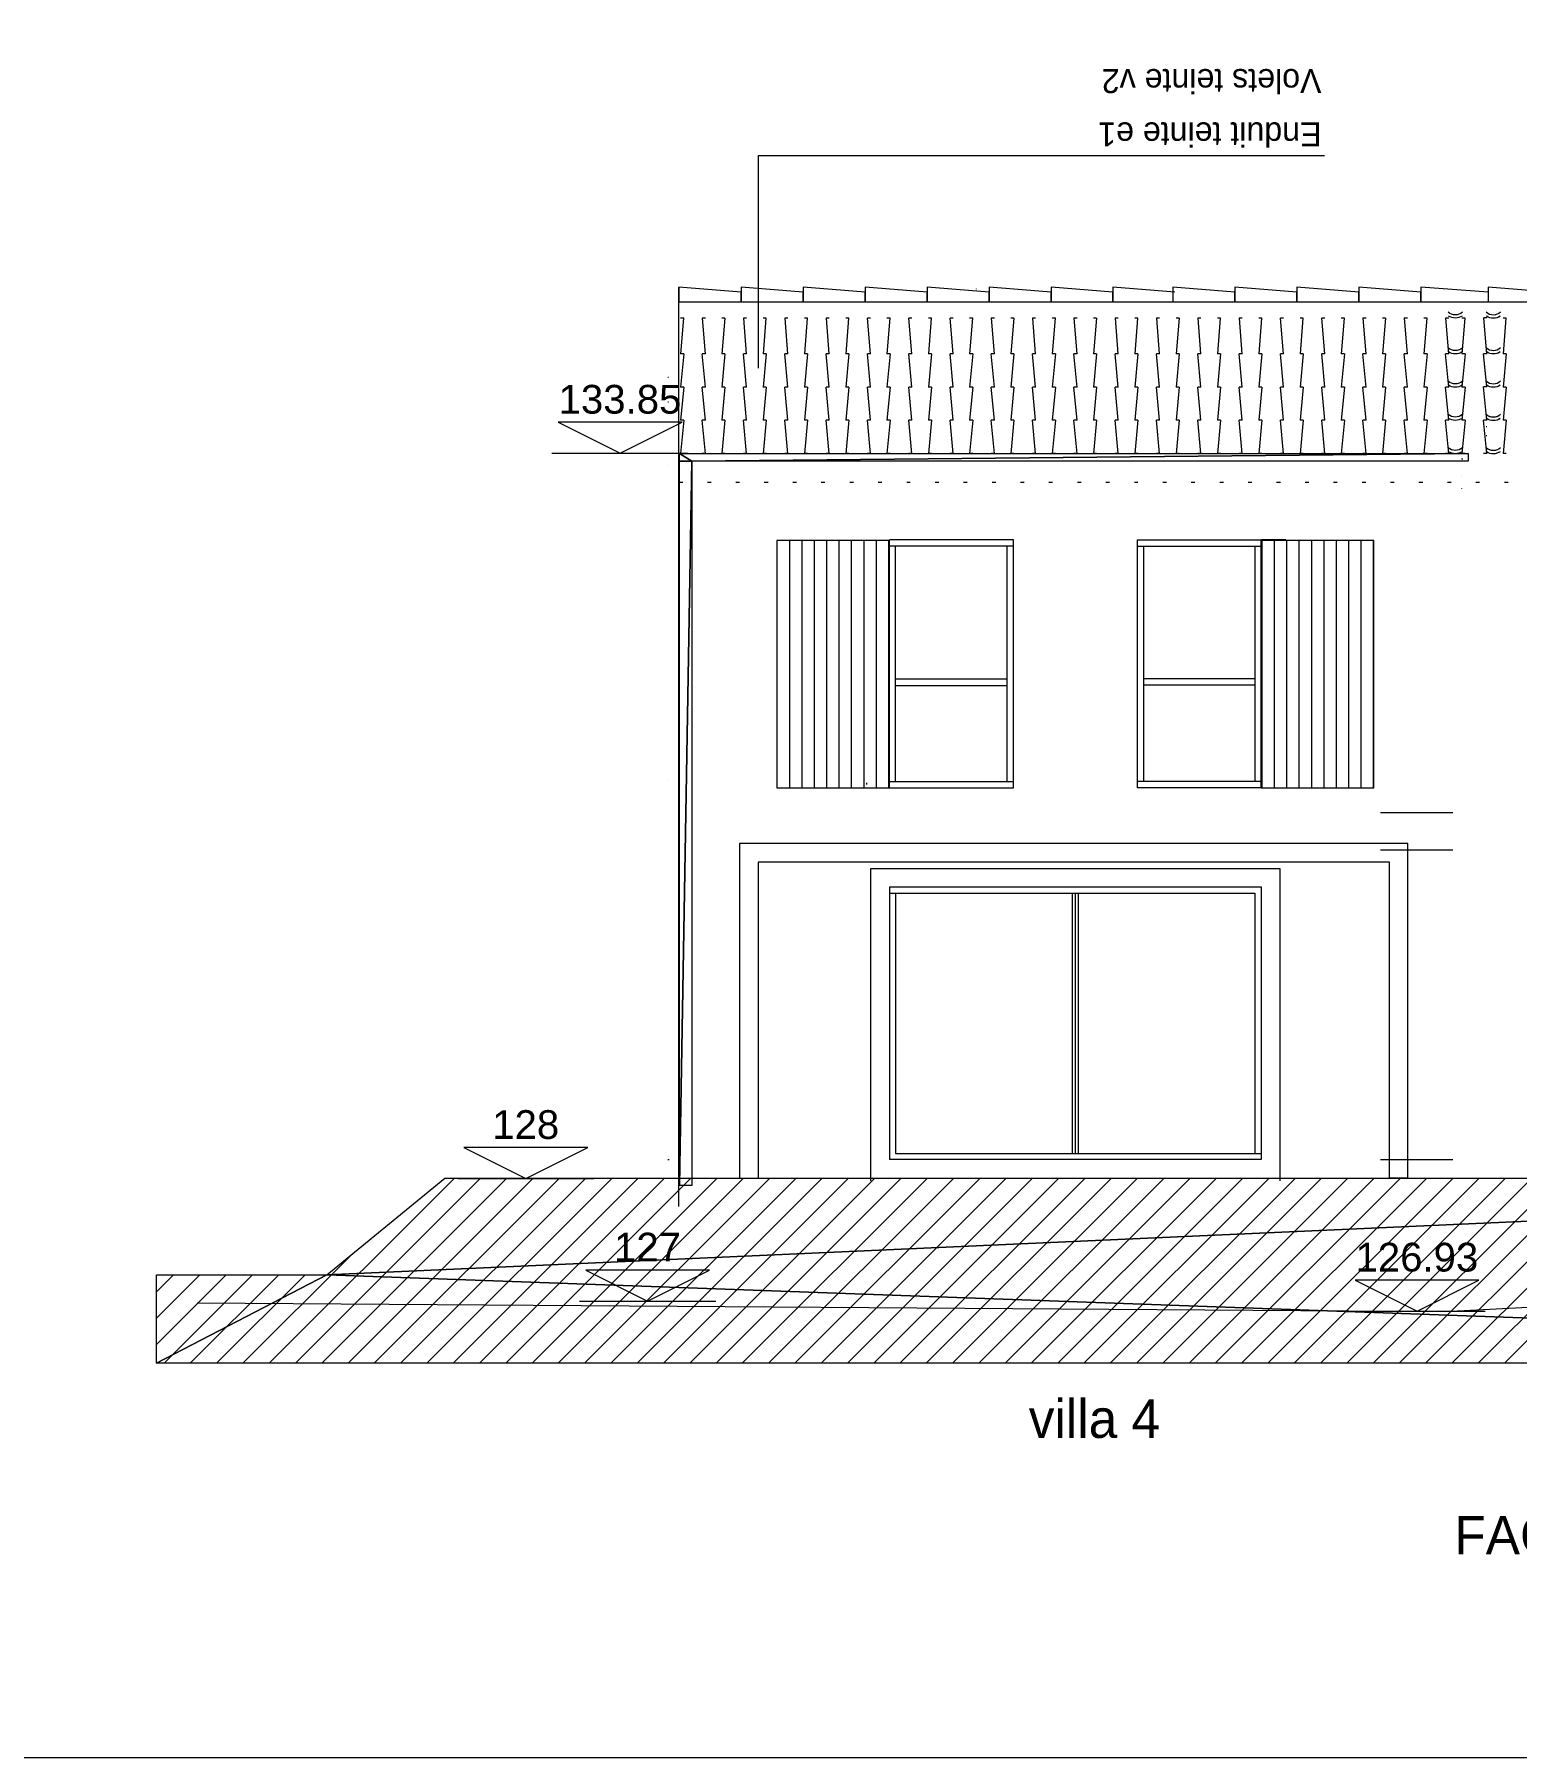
# Model space of a CAD drawing. Header units: metres. Extents: x 1.8 to 61.8, y -55.6 to -11.3.
# Drawn here: x 13.11 to 19.09, y -53.31 to -46.36 of the extents above; entities that cross this region are included whole.
import ezdxf
from ezdxf.enums import TextEntityAlignment as Align
from ezdxf.lldxf.tags import DXFTag

# ---------------------------------------------------------------- set-up
doc = ezdxf.new("R2010")
doc.units = ezdxf.units.M
doc.header["$MEASUREMENT"] = 0
for name, color, linetype in [('Calque commun', 7, 'Continuous'), ('Calque59', 7, 'Continuous'), ('Cotations', 7, 'Continuous'), ('Textes', 7, 'Continuous')]:
    doc.layers.add(name, color=color, linetype=linetype)
doc.styles.add('Arial', font='arial.ttf', dxfattribs={"height": 0.231939})
doc.styles.add('Century Gothic', font='GOTHIC.TTF', dxfattribs={"height": 0.310302})
doc.styles.add('Century Gothic2', font='GOTHIC.TTF', dxfattribs={"height": 0.193938})
tags = doc.linetypes.add('HIDDEN', pattern=[0.375, 0.25, -0.125]).pattern_tags.tags
tags[6:7] = [DXFTag(74, 4), DXFTag(75, 0), DXFTag(340, '0'), DXFTag(46, 1.0), DXFTag(50, 0.0), DXFTag(44, 0.0), DXFTag(45, 0.0)]
tags[4:5] = [DXFTag(74, 4), DXFTag(75, 0), DXFTag(340, '0'), DXFTag(46, 1.0), DXFTag(50, 0.0), DXFTag(44, 0.0), DXFTag(45, 0.0)]

# ---------------------------------------------------------------- blocks, each defined once
blk = doc.blocks.new('hatch3')
at = {"layer": 'Calque commun', "color": 8, "linetype": 'Continuous', "lineweight": 9}
for p, q in [((-57.371, 12.058), (-57.371, 14.055)), ((-57.271, 12.058), (-57.271, 14.055)), ((-57.171, 12.058), (-57.171, 14.055)), ((-57.071, 12.058), (-57.071, 14.055)), ((-56.971, 12.058), (-56.971, 14.055)), ((-56.871, 12.058), (-56.871, 14.055)), ((-56.771, 12.058), (-56.771, 14.055)), ((-56.671, 12.058), (-56.671, 14.055)), ((-56.571, 12.058), (-56.571, 14.055)), ((-56.471, 12.058), (-56.471, 14.055))]:
    blk.add_line(p, q, dxfattribs=at)
mesh = blk.add_polyface(dxfattribs=at)
corners = [(-57.379, 14.055), (-57.379, 12.058), (-56.47, 12.058), (-56.47, 14.055)]
mesh.append_faces([[corners[k] for k in face] for face in [(0, 1, 2, 3)]], dxfattribs={"color": 8})
blk = doc.blocks.new('hatch4')
at = {"layer": 'Calque commun', "color": 8, "linetype": 'Continuous', "lineweight": 9}
for p, q in [((-61.187, 14.055), (-61.187, 12.058)), ((-61.087, 14.055), (-61.087, 12.058)), ((-60.987, 14.055), (-60.987, 12.058)), ((-60.887, 14.055), (-60.887, 12.058)), ((-60.787, 14.055), (-60.787, 12.058)), ((-60.687, 14.055), (-60.687, 12.058)), ((-60.587, 14.055), (-60.587, 12.058)), ((-60.487, 14.055), (-60.487, 12.058)), ((-60.387, 14.055), (-60.387, 12.058))]:
    blk.add_line(p, q, dxfattribs=at)
mesh = blk.add_polyface(dxfattribs=at)
corners = [(-60.379, 14.055), (-61.287, 14.055), (-61.287, 12.058), (-60.379, 12.058)]
mesh.append_faces([[corners[k] for k in face] for face in [(0, 1, 2, 3)]], dxfattribs={"color": 8})
blk = doc.blocks.new('TOIT FACADE seul680')
at = {"layer": 'Calque commun', "color": 7, "linetype": 'Continuous', "lineweight": 9}
for p, q in [((77.133, -25.9), (77.132, -18.481)), ((77.133, -25.892), (77.132, -18.521))]:
    blk.add_line(p, q, dxfattribs=at)
at = {"layer": 'Calque59', "color": 32, "linetype": 'Continuous', "lineweight": 9}
for p, q in [((70.455, -18.731), (70.48, -18.731)), ((70.457, -18.731), (70.48, -19.019)), ((70.612, -18.73), (70.637, -18.73)), ((70.612, -19.019), (70.635, -18.731)), ((70.787, -18.731), (70.812, -18.731)), ((70.789, -18.731), (70.812, -19.019)), ((70.919, -19.019), (70.942, -18.731)), ((70.919, -18.731), (70.944, -18.731)), ((71.094, -18.731), (71.119, -18.731)), ((71.096, -18.731), (71.119, -19.019)), ((71.253, -19.019), (71.276, -18.731)), ((71.253, -18.731), (71.278, -18.731)), ((71.428, -18.731), (71.453, -18.731)), ((71.43, -18.731), (71.453, -19.019)), ((71.586, -19.019), (71.609, -18.731)), ((71.586, -18.731), (71.611, -18.731)), ((71.761, -18.731), (71.786, -18.731)), ((71.763, -18.731), (71.786, -19.019)), ((71.919, -19.019), (71.942, -18.731)), ((71.919, -18.731), (71.944, -18.731)), ((72.094, -18.731), (72.119, -18.731)), ((72.096, -18.731), (72.119, -19.019)), ((72.253, -19.019), (72.276, -18.731)), ((72.253, -18.731), (72.278, -18.731)), ((72.428, -18.731), (72.453, -18.731)), ((72.43, -18.731), (72.453, -19.019)), ((72.586, -19.019), (72.609, -18.731)), ((72.586, -18.731), (72.611, -18.731)), ((72.761, -18.731), (72.786, -18.731)), ((72.763, -18.731), (72.786, -19.019)), ((72.919, -19.019), (72.942, -18.731)), ((72.919, -18.731), (72.944, -18.731)), ((73.094, -18.731), (73.119, -18.731)), ((73.096, -18.731), (73.119, -19.019)), ((73.253, -19.019), (73.276, -18.731)), ((73.253, -18.731), (73.278, -18.731)), ((73.428, -18.731), (73.453, -18.731)), ((73.43, -18.731), (73.453, -19.019)), ((73.586, -19.019), (73.609, -18.731)), ((73.586, -18.731), (73.611, -18.731)), ((73.761, -18.731), (73.786, -18.731)), ((73.763, -18.731), (73.786, -19.019)), ((73.919, -19.019), (73.942, -18.731)), ((73.919, -18.731), (73.944, -18.731)), ((74.094, -18.731), (74.119, -18.731)), ((74.096, -18.731), (74.119, -19.019)), ((74.253, -19.019), (74.276, -18.731)), ((74.253, -18.731), (74.278, -18.731)), ((74.428, -18.731), (74.453, -18.731)), ((74.43, -18.731), (74.453, -19.019)), ((74.586, -19.019), (74.609, -18.731)), ((74.586, -18.731), (74.611, -18.731)), ((74.761, -18.731), (74.786, -18.731)), ((74.763, -18.731), (74.786, -19.019)), ((74.919, -19.019), (74.942, -18.731)), ((74.919, -18.731), (74.944, -18.731)), ((75.094, -18.731), (75.119, -18.731)), ((75.096, -18.731), (75.119, -19.019)), ((75.253, -19.019), (75.276, -18.731)), ((75.253, -18.731), (75.278, -18.731)), ((75.428, -18.731), (75.453, -18.731)), ((75.43, -18.731), (75.453, -19.019)), ((75.586, -19.019), (75.609, -18.731)), ((75.586, -18.731), (75.611, -18.731)), ((75.761, -18.731), (75.786, -18.731)), ((75.763, -18.731), (75.786, -19.019)), ((75.919, -19.019), (75.942, -18.731)), ((75.919, -18.731), (75.944, -18.731)), ((76.094, -18.731), (76.119, -18.731)), ((76.096, -18.731), (76.119, -19.019)), ((76.253, -19.019), (76.276, -18.731)), ((76.253, -18.731), (76.278, -18.731)), ((76.428, -18.731), (76.453, -18.731)), ((76.43, -18.731), (76.453, -19.019)), ((76.586, -19.019), (76.609, -18.731)), ((76.586, -18.731), (76.611, -18.731)), ((76.761, -18.731), (76.786, -18.731)), ((76.763, -18.731), (76.786, -19.019)), ((76.919, -19.019), (76.942, -18.731)), ((76.919, -18.731), (76.944, -18.731)), ((77.094, -18.731), (77.119, -18.731)), ((77.096, -18.731), (77.119, -19.019)), ((70.455, -19.019), (70.48, -19.288)), ((70.455, -19.019), (70.48, -19.019)), ((70.612, -19.287), (70.637, -19.019)), ((70.612, -19.019), (70.637, -19.019)), ((70.787, -19.019), (70.812, -19.288)), ((70.787, -19.019), (70.812, -19.019)), ((70.919, -19.288), (70.944, -19.019)), ((70.919, -19.019), (70.944, -19.019)), ((71.094, -19.019), (71.119, -19.288)), ((71.094, -19.019), (71.119, -19.019)), ((71.253, -19.288), (71.278, -19.019)), ((71.253, -19.019), (71.278, -19.019)), ((71.428, -19.019), (71.453, -19.288)), ((71.428, -19.019), (71.453, -19.019)), ((71.586, -19.288), (71.611, -19.019)), ((71.586, -19.019), (71.611, -19.019)), ((71.761, -19.019), (71.786, -19.288)), ((71.761, -19.019), (71.786, -19.019)), ((71.919, -19.288), (71.944, -19.019)), ((71.919, -19.019), (71.944, -19.019)), ((72.094, -19.019), (72.119, -19.288)), ((72.094, -19.019), (72.119, -19.019)), ((72.253, -19.288), (72.278, -19.019)), ((72.253, -19.019), (72.278, -19.019)), ((72.428, -19.019), (72.453, -19.288)), ((72.428, -19.019), (72.453, -19.019)), ((72.586, -19.288), (72.611, -19.019)), ((72.586, -19.019), (72.611, -19.019)), ((72.761, -19.019), (72.786, -19.288)), ((72.761, -19.019), (72.786, -19.019)), ((72.919, -19.288), (72.944, -19.019)), ((72.919, -19.019), (72.944, -19.019)), ((73.094, -19.019), (73.119, -19.288)), ((73.094, -19.019), (73.119, -19.019)), ((73.253, -19.288), (73.278, -19.019)), ((73.253, -19.019), (73.278, -19.019)), ((73.428, -19.019), (73.453, -19.288)), ((73.428, -19.019), (73.453, -19.019)), ((73.586, -19.288), (73.611, -19.019)), ((73.586, -19.019), (73.611, -19.019)), ((73.761, -19.019), (73.786, -19.288)), ((73.761, -19.019), (73.786, -19.019)), ((73.919, -19.288), (73.944, -19.019)), ((73.919, -19.019), (73.944, -19.019)), ((74.094, -19.019), (74.119, -19.288)), ((74.094, -19.019), (74.119, -19.019)), ((74.253, -19.288), (74.278, -19.019)), ((74.253, -19.019), (74.278, -19.019)), ((74.428, -19.019), (74.453, -19.288)), ((74.428, -19.019), (74.453, -19.019)), ((74.586, -19.288), (74.611, -19.019)), ((74.586, -19.019), (74.611, -19.019)), ((74.761, -19.019), (74.786, -19.288)), ((74.761, -19.019), (74.786, -19.019)), ((74.919, -19.288), (74.944, -19.019)), ((74.919, -19.019), (74.944, -19.019)), ((75.094, -19.019), (75.119, -19.288)), ((75.094, -19.019), (75.119, -19.019)), ((75.253, -19.288), (75.278, -19.019)), ((75.253, -19.019), (75.278, -19.019)), ((75.428, -19.019), (75.453, -19.288)), ((75.428, -19.019), (75.453, -19.019)), ((75.586, -19.288), (75.611, -19.019)), ((75.586, -19.019), (75.611, -19.019)), ((75.761, -19.019), (75.786, -19.288)), ((75.761, -19.019), (75.786, -19.019)), ((75.919, -19.288), (75.944, -19.019)), ((75.919, -19.019), (75.944, -19.019)), ((76.094, -19.019), (76.119, -19.288)), ((76.094, -19.019), (76.119, -19.019)), ((76.253, -19.288), (76.278, -19.019)), ((76.253, -19.019), (76.278, -19.019)), ((76.428, -19.019), (76.453, -19.288)), ((76.428, -19.019), (76.453, -19.019)), ((76.586, -19.288), (76.611, -19.019)), ((76.586, -19.019), (76.611, -19.019)), ((76.761, -19.019), (76.786, -19.288)), ((76.761, -19.019), (76.786, -19.019)), ((76.919, -19.288), (76.944, -19.019)), ((76.919, -19.019), (76.944, -19.019)), ((77.094, -19.019), (77.119, -19.288)), ((77.094, -19.019), (77.119, -19.019)), ((70.455, -19.288), (70.48, -19.556)), ((70.455, -19.288), (70.48, -19.288)), ((70.612, -19.556), (70.637, -19.287)), ((70.612, -19.287), (70.637, -19.287)), ((70.787, -19.288), (70.812, -19.556)), ((70.787, -19.288), (70.812, -19.288)), ((70.919, -19.556), (70.944, -19.288)), ((70.919, -19.288), (70.944, -19.288)), ((71.094, -19.288), (71.119, -19.556)), ((71.094, -19.288), (71.119, -19.288)), ((71.253, -19.556), (71.278, -19.288)), ((71.253, -19.288), (71.278, -19.288)), ((71.428, -19.288), (71.453, -19.556)), ((71.428, -19.288), (71.453, -19.288)), ((71.586, -19.556), (71.611, -19.288)), ((71.586, -19.288), (71.611, -19.288)), ((71.761, -19.288), (71.786, -19.556)), ((71.761, -19.288), (71.786, -19.288)), ((71.919, -19.556), (71.944, -19.288)), ((71.919, -19.288), (71.944, -19.288)), ((72.094, -19.288), (72.119, -19.556)), ((72.094, -19.288), (72.119, -19.288)), ((72.253, -19.556), (72.278, -19.288)), ((72.253, -19.288), (72.278, -19.288)), ((72.428, -19.288), (72.453, -19.556)), ((72.428, -19.288), (72.453, -19.288)), ((72.586, -19.556), (72.611, -19.288)), ((72.586, -19.288), (72.611, -19.288)), ((72.761, -19.288), (72.786, -19.556)), ((72.761, -19.288), (72.786, -19.288)), ((72.919, -19.556), (72.944, -19.288)), ((72.919, -19.288), (72.944, -19.288)), ((73.094, -19.288), (73.119, -19.556)), ((73.094, -19.288), (73.119, -19.288)), ((73.253, -19.556), (73.278, -19.288)), ((73.253, -19.288), (73.278, -19.288)), ((73.428, -19.288), (73.453, -19.556)), ((73.428, -19.288), (73.453, -19.288)), ((73.586, -19.556), (73.611, -19.288)), ((73.586, -19.288), (73.611, -19.288)), ((73.761, -19.288), (73.786, -19.556)), ((73.761, -19.288), (73.786, -19.288)), ((73.919, -19.556), (73.944, -19.288)), ((73.919, -19.288), (73.944, -19.288)), ((74.094, -19.288), (74.119, -19.556)), ((74.094, -19.288), (74.119, -19.288)), ((74.253, -19.556), (74.278, -19.288)), ((74.253, -19.288), (74.278, -19.288)), ((74.428, -19.288), (74.453, -19.556)), ((74.428, -19.288), (74.453, -19.288)), ((74.586, -19.556), (74.611, -19.288)), ((74.586, -19.288), (74.611, -19.288)), ((74.761, -19.288), (74.786, -19.556)), ((74.761, -19.288), (74.786, -19.288)), ((74.919, -19.556), (74.944, -19.288)), ((74.919, -19.288), (74.944, -19.288)), ((75.094, -19.288), (75.119, -19.556)), ((75.094, -19.288), (75.119, -19.288)), ((75.253, -19.556), (75.278, -19.288)), ((75.253, -19.288), (75.278, -19.288)), ((75.428, -19.288), (75.453, -19.556)), ((75.428, -19.288), (75.453, -19.288)), ((75.586, -19.556), (75.611, -19.288)), ((75.586, -19.288), (75.611, -19.288)), ((75.761, -19.288), (75.786, -19.556)), ((75.761, -19.288), (75.786, -19.288)), ((75.919, -19.556), (75.944, -19.288)), ((75.919, -19.288), (75.944, -19.288)), ((76.094, -19.288), (76.119, -19.556)), ((76.094, -19.288), (76.119, -19.288)), ((76.253, -19.556), (76.278, -19.288)), ((76.253, -19.288), (76.278, -19.288)), ((76.428, -19.288), (76.453, -19.556)), ((76.428, -19.288), (76.453, -19.288)), ((76.586, -19.556), (76.611, -19.288)), ((76.586, -19.288), (76.611, -19.288)), ((76.761, -19.288), (76.786, -19.556)), ((76.761, -19.288), (76.786, -19.288)), ((76.919, -19.556), (76.944, -19.288)), ((76.919, -19.288), (76.944, -19.288)), ((77.094, -19.288), (77.119, -19.556)), ((77.094, -19.288), (77.119, -19.288)), ((70.455, -19.556), (70.48, -19.825)), ((70.455, -19.556), (70.48, -19.556)), ((70.612, -19.825), (70.637, -19.556)), ((70.612, -19.556), (70.637, -19.556)), ((70.787, -19.556), (70.812, -19.825)), ((70.787, -19.556), (70.812, -19.556)), ((70.919, -19.825), (70.944, -19.556)), ((70.919, -19.556), (70.944, -19.556)), ((71.094, -19.556), (71.119, -19.825)), ((71.094, -19.556), (71.119, -19.556)), ((71.253, -19.825), (71.278, -19.556)), ((71.253, -19.556), (71.278, -19.556)), ((71.428, -19.556), (71.453, -19.825)), ((71.428, -19.556), (71.453, -19.556)), ((71.586, -19.825), (71.611, -19.556)), ((71.586, -19.556), (71.611, -19.556)), ((71.761, -19.556), (71.786, -19.825)), ((71.761, -19.556), (71.786, -19.556)), ((71.919, -19.825), (71.944, -19.556)), ((71.919, -19.556), (71.944, -19.556)), ((72.094, -19.556), (72.119, -19.825)), ((72.094, -19.556), (72.119, -19.556)), ((72.253, -19.825), (72.278, -19.556)), ((72.253, -19.556), (72.278, -19.556)), ((72.428, -19.556), (72.453, -19.825)), ((72.428, -19.556), (72.453, -19.556)), ((72.586, -19.825), (72.611, -19.556)), ((72.586, -19.556), (72.611, -19.556)), ((72.761, -19.556), (72.786, -19.825)), ((72.761, -19.556), (72.786, -19.556)), ((72.919, -19.825), (72.944, -19.556)), ((72.919, -19.556), (72.944, -19.556)), ((73.094, -19.556), (73.119, -19.825)), ((73.094, -19.556), (73.119, -19.556)), ((73.253, -19.825), (73.278, -19.556)), ((73.253, -19.556), (73.278, -19.556)), ((73.428, -19.556), (73.453, -19.825)), ((73.428, -19.556), (73.453, -19.556)), ((73.586, -19.825), (73.611, -19.556)), ((73.586, -19.556), (73.611, -19.556)), ((73.761, -19.556), (73.786, -19.825)), ((73.761, -19.556), (73.786, -19.556)), ((73.919, -19.825), (73.944, -19.556)), ((73.919, -19.556), (73.944, -19.556)), ((74.094, -19.556), (74.119, -19.825)), ((74.094, -19.556), (74.119, -19.556)), ((74.253, -19.825), (74.278, -19.556)), ((74.253, -19.556), (74.278, -19.556)), ((74.428, -19.556), (74.453, -19.825)), ((74.428, -19.556), (74.453, -19.556)), ((74.586, -19.825), (74.611, -19.556)), ((74.586, -19.556), (74.611, -19.556)), ((74.761, -19.556), (74.786, -19.825)), ((74.761, -19.556), (74.786, -19.556)), ((74.919, -19.825), (74.944, -19.556)), ((74.919, -19.556), (74.944, -19.556)), ((75.094, -19.556), (75.119, -19.825)), ((75.094, -19.556), (75.119, -19.556)), ((75.253, -19.825), (75.278, -19.556)), ((75.253, -19.556), (75.278, -19.556)), ((75.428, -19.556), (75.453, -19.825)), ((75.428, -19.556), (75.453, -19.556)), ((75.586, -19.825), (75.611, -19.556)), ((75.586, -19.556), (75.611, -19.556)), ((75.761, -19.556), (75.786, -19.825)), ((75.761, -19.556), (75.786, -19.556)), ((75.919, -19.825), (75.944, -19.556)), ((75.919, -19.556), (75.944, -19.556)), ((76.094, -19.556), (76.119, -19.825)), ((76.094, -19.556), (76.119, -19.556)), ((76.253, -19.825), (76.278, -19.556)), ((76.253, -19.556), (76.278, -19.556)), ((76.428, -19.556), (76.453, -19.825)), ((76.428, -19.556), (76.453, -19.556)), ((76.586, -19.825), (76.611, -19.556)), ((76.586, -19.556), (76.611, -19.556)), ((76.761, -19.556), (76.786, -19.825)), ((76.761, -19.556), (76.786, -19.556)), ((76.919, -19.825), (76.944, -19.556)), ((76.919, -19.556), (76.944, -19.556)), ((77.094, -19.556), (77.119, -19.825)), ((77.094, -19.556), (77.119, -19.556)), ((70.455, -19.825), (70.48, -19.825)), ((70.612, -19.825), (70.637, -19.825)), ((70.787, -19.825), (70.812, -19.825)), ((70.919, -19.825), (70.944, -19.825)), ((71.094, -19.825), (71.119, -19.825)), ((71.253, -19.825), (71.278, -19.825)), ((71.428, -19.825), (71.453, -19.825)), ((71.586, -19.825), (71.611, -19.825)), ((71.761, -19.825), (71.786, -19.825)), ((71.919, -19.825), (71.944, -19.825)), ((72.094, -19.825), (72.119, -19.825)), ((72.253, -19.825), (72.278, -19.825)), ((72.428, -19.825), (72.453, -19.825)), ((72.586, -19.825), (72.611, -19.825)), ((72.761, -19.825), (72.786, -19.825)), ((72.919, -19.825), (72.944, -19.825)), ((73.094, -19.825), (73.119, -19.825)), ((73.253, -19.825), (73.278, -19.825)), ((73.428, -19.825), (73.453, -19.825)), ((73.586, -19.825), (73.611, -19.825)), ((73.761, -19.825), (73.786, -19.825)), ((73.919, -19.825), (73.944, -19.825)), ((74.094, -19.825), (74.119, -19.825)), ((74.253, -19.825), (74.278, -19.825)), ((74.428, -19.825), (74.453, -19.825)), ((74.586, -19.825), (74.611, -19.825)), ((74.761, -19.825), (74.786, -19.825)), ((74.919, -19.825), (74.944, -19.825)), ((75.094, -19.825), (75.119, -19.825)), ((75.253, -19.825), (75.278, -19.825)), ((75.428, -19.825), (75.453, -19.825)), ((75.586, -19.825), (75.611, -19.825)), ((75.761, -19.825), (75.786, -19.825)), ((75.919, -19.825), (75.944, -19.825)), ((76.094, -19.825), (76.119, -19.825)), ((76.253, -19.825), (76.278, -19.825)), ((76.428, -19.825), (76.453, -19.825)), ((76.586, -19.825), (76.611, -19.825)), ((76.761, -19.825), (76.786, -19.825)), ((76.919, -19.825), (76.944, -19.825)), ((77.094, -19.825), (77.119, -19.825)), ((70.44, -20.058), (70.47, -20.058)), ((70.67, -20.058), (70.7, -20.058)), ((70.9, -20.058), (70.929, -20.058)), ((71.129, -20.058), (71.159, -20.058)), ((71.359, -20.058), (71.389, -20.058)), ((71.589, -20.058), (71.619, -20.058)), ((71.819, -20.058), (71.848, -20.058)), ((72.048, -20.058), (72.078, -20.058)), ((72.278, -20.058), (72.308, -20.058)), ((72.508, -20.058), (72.538, -20.058)), ((72.738, -20.058), (72.767, -20.058)), ((72.967, -20.058), (72.997, -20.058)), ((73.197, -20.058), (73.227, -20.058)), ((73.427, -20.058), (73.456, -20.058)), ((73.656, -20.058), (73.686, -20.058)), ((73.886, -20.058), (73.916, -20.058)), ((74.116, -20.058), (74.146, -20.058)), ((74.346, -20.058), (74.375, -20.058)), ((74.575, -20.058), (74.605, -20.058)), ((74.805, -20.058), (74.835, -20.058)), ((75.035, -20.058), (75.065, -20.058)), ((75.265, -20.058), (75.294, -20.058)), ((75.494, -20.058), (75.524, -20.058)), ((75.724, -20.058), (75.754, -20.058)), ((75.954, -20.058), (75.983, -20.058)), ((76.183, -20.058), (76.213, -20.058)), ((76.413, -20.058), (76.443, -20.058)), ((76.643, -20.058), (76.673, -20.058)), ((76.873, -20.058), (76.902, -20.058)), ((77.102, -20.058), (77.132, -20.058))]:
    blk.add_line(p, q, dxfattribs=at)
for points in [[(70.097, -18.521, 0), (70.601, -18.481, 0), (70.601, -18.599, 0), (70.097, -18.599, 0), (70.097, -18.521, 0)], [(70.601, -18.521, 0), (71.145, -18.481, 0), (71.145, -18.599, 0), (70.523, -18.599, 0)], [(71.145, -18.522, 0), (71.645, -18.481, 0), (71.645, -18.599, 0), (71.145, -18.599, 0), (71.145, -18.522, 0)], [(71.645, -18.522, 0), (72.145, -18.481, 0), (72.145, -18.599, 0), (71.645, -18.599, 0), (71.645, -18.522, 0)], [(72.145, -18.522, 0), (72.645, -18.481, 0), (72.645, -18.599, 0), (72.145, -18.599, 0), (72.145, -18.522, 0)], [(72.645, -18.522, 0), (73.145, -18.481, 0), (73.145, -18.599, 0), (72.645, -18.599, 0), (72.645, -18.522, 0)], [(73.131, -18.521, 0), (73.629, -18.481, 0), (73.629, -18.599, 0), (73.145, -18.599, 0)], [(73.629, -18.522, 0), (74.129, -18.481, 0), (74.129, -18.599, 0), (73.629, -18.599, 0), (73.629, -18.522, 0)], [(74.129, -18.522, 0), (74.629, -18.481, 0), (74.629, -18.599, 0), (74.129, -18.599, 0), (74.129, -18.522, 0)], [(74.629, -18.522, 0), (75.129, -18.481, 0), (75.129, -18.599, 0), (74.629, -18.599, 0), (74.629, -18.522, 0)], [(75.129, -18.522, 0), (75.629, -18.481, 0), (75.629, -18.599, 0), (75.129, -18.599, 0), (75.129, -18.522, 0)], [(75.629, -18.522, 0), (76.129, -18.481, 0), (76.129, -18.599, 0), (75.629, -18.599, 0), (75.629, -18.522, 0)], [(76.129, -18.522, 0), (76.629, -18.481, 0), (76.629, -18.599, 0), (76.129, -18.599, 0), (76.129, -18.522, 0)], [(76.629, -18.522, 0), (77.132, -18.481, 0), (77.132, -18.599, 0), (76.629, -18.599, 0), (76.629, -18.522, 0)]]:
    blk.add_polyline3d(points, dxfattribs=at)
for centre, radius, start, end in [((70.558, -18.624), 0.0829, 226.3619, 313.2824), ((70.559, -18.624), 0.0829, 226.3514, 313.2879), ((70.558, -18.639), 0.0942, 234.3134, 305.3243), ((70.559, -18.639), 0.0942, 234.3186, 305.3226), ((70.866, -18.617), 0.0882, 229.5066, 310.1323), ((70.866, -18.629), 0.102, 237.3159, 302.3229), ((70.558, -18.912), 0.0829, 226.3541, 313.2865), ((70.559, -18.912), 0.0829, 226.3585, 313.2809), ((70.558, -18.927), 0.0942, 234.3118, 305.3254), ((70.559, -18.927), 0.0942, 234.314, 305.3241), ((70.866, -18.905), 0.0882, 229.5068, 310.1328), ((70.866, -18.918), 0.102, 237.3156, 302.3232), ((70.558, -19.181), 0.0829, 226.3541, 313.2871), ((70.559, -19.181), 0.0829, 226.3591, 313.2802), ((70.558, -19.196), 0.0942, 234.3131, 305.3269), ((70.559, -19.196), 0.0942, 234.3169, 305.3215), ((70.866, -19.174), 0.0882, 229.508, 310.1323), ((70.866, -19.187), 0.102, 237.3154, 302.3233), ((70.558, -19.45), 0.0829, 226.3541, 313.2865), ((70.559, -19.449), 0.0829, 226.3602, 313.2801), ((70.558, -19.465), 0.0942, 234.3093, 305.3284), ((70.559, -19.465), 0.0942, 234.3133, 305.3222), ((70.866, -19.442), 0.0882, 229.5068, 310.1324), ((70.866, -19.455), 0.102, 237.3165, 302.3226), ((70.558, -19.718), 0.0829, 226.3553, 313.2838), ((70.559, -19.718), 0.0829, 226.3578, 313.2827), ((70.558, -19.733), 0.0942, 234.3125, 305.3252), ((70.559, -19.733), 0.0942, 234.3108, 305.3255), ((70.866, -19.711), 0.0882, 229.5091, 310.1312), ((70.866, -19.724), 0.102, 237.3157, 302.3229)]:
    blk.add_arc(centre, radius, start, end, dxfattribs=at)
blk = doc.blocks.new('Block4')
at = {"layer": 'Calque commun', "color": 0, "linetype": 'Continuous', "lineweight": 9}
blk.add_line((-0.55, 0), (0.55, 0), dxfattribs=at)
blk.add_polyline3d([(-0.5, 0.25, 0), (0, 0, 0), (0.5, 0.25, 0), (-0.5, 0.25, 0)], dxfattribs=at)
blk = doc.blocks.new('Lvl1')
at = {"layer": 'Calque commun', "color": 0, "linetype": 'ByBlock', "lineweight": -2}
blk.add_blockref('Block4', (0, 0), dxfattribs=at)
blk = doc.blocks.new('FACADE VILLA 4 5')
at = {"layer": 'Cotations', "color": 250, "linetype": 'ByBlock', "lineweight": -2}
blk.add_blockref('Lvl1', (-62.553, 14.758), dxfattribs=at)
at = {"layer": 'Cotations', "color": 212, "linetype": 'ByBlock', "lineweight": -2, "style": 'Arial'}
blk.add_text('133.85', height=0.2319, dxfattribs=at).set_placement((-62.554, 15.008), align=Align.BOTTOM_CENTER)
blk = doc.blocks.new('FACADE VILLA 4 5-2')
at = {"layer": 'Cotations', "color": 250, "linetype": 'ByBlock', "lineweight": -2}
blk.add_blockref('Lvl1', (-63.314, 8.905), dxfattribs=at)
at = {"layer": 'Cotations', "color": 212, "linetype": 'ByBlock', "lineweight": -2, "style": 'Arial'}
blk.add_text('128', height=0.2319, dxfattribs=at).set_placement((-63.315, 9.155), align=Align.BOTTOM_CENTER)
blk = doc.blocks.new('FACADE VILLA 4 5-3')
at = {"layer": 'Cotations', "color": 250, "linetype": 'ByBlock', "lineweight": -2}
blk.add_blockref('Lvl1', (-62.331, 7.916), dxfattribs=at)
at = {"layer": 'Cotations', "color": 212, "linetype": 'ByBlock', "lineweight": -2, "style": 'Arial'}
blk.add_text('127', height=0.2319, dxfattribs=at).set_placement((-62.332, 8.166), align=Align.BOTTOM_CENTER)
blk = doc.blocks.new('FACADE VILLA 4 5-4')
at = {"layer": 'Cotations', "color": 250, "linetype": 'ByBlock', "lineweight": -2}
blk.add_blockref('Lvl1', (-56.121, 7.835), dxfattribs=at)
at = {"layer": 'Cotations', "color": 212, "linetype": 'ByBlock', "lineweight": -2, "style": 'Arial'}
blk.add_text('126.93', height=0.2319, dxfattribs=at).set_placement((-56.122, 8.085), align=Align.BOTTOM_CENTER)
blk = doc.blocks.new('hatch14')
at = {"layer": 'Calque commun', "color": 7, "linetype": 'Continuous', "lineweight": 9}
for p, q in [((-63.891, 8.908), (-65.385, 7.414)), ((-63.679, 8.908), (-65.173, 7.414)), ((-63.467, 8.908), (-64.961, 7.414)), ((-63.255, 8.908), (-64.749, 7.414)), ((-63.042, 8.908), (-64.537, 7.414)), ((-62.83, 8.908), (-64.325, 7.414)), ((-62.618, 8.908), (-64.113, 7.414)), ((-62.406, 8.908), (-63.901, 7.414)), ((-62.194, 8.908), (-63.688, 7.414)), ((-61.982, 8.908), (-63.476, 7.414)), ((-61.77, 8.908), (-63.264, 7.414)), ((-61.558, 8.908), (-63.052, 7.414)), ((-61.345, 8.908), (-62.84, 7.414)), ((-61.133, 8.908), (-62.628, 7.414)), ((-60.921, 8.908), (-62.416, 7.414)), ((-60.709, 8.908), (-62.203, 7.414)), ((-60.497, 8.908), (-61.991, 7.414)), ((-60.285, 8.908), (-61.779, 7.414)), ((-60.073, 8.908), (-61.567, 7.414)), ((-59.86, 8.908), (-61.355, 7.414)), ((-59.648, 8.908), (-61.143, 7.414)), ((-59.436, 8.908), (-60.931, 7.414)), ((-59.224, 8.908), (-60.719, 7.414)), ((-59.012, 8.908), (-60.506, 7.414)), ((-58.8, 8.908), (-60.294, 7.414)), ((-58.588, 8.908), (-60.082, 7.414)), ((-58.376, 8.908), (-59.87, 7.414)), ((-58.163, 8.908), (-59.658, 7.414)), ((-57.951, 8.908), (-59.446, 7.414)), ((-57.739, 8.908), (-59.234, 7.414)), ((-57.527, 8.908), (-59.021, 7.414)), ((-57.315, 8.908), (-58.809, 7.414)), ((-57.103, 8.908), (-58.597, 7.414)), ((-56.891, 8.908), (-58.385, 7.414)), ((-56.679, 8.908), (-58.173, 7.414)), ((-56.466, 8.908), (-57.961, 7.414)), ((-56.254, 8.908), (-57.749, 7.414)), ((-56.042, 8.908), (-57.537, 7.414)), ((-55.83, 8.908), (-57.324, 7.414)), ((-55.618, 8.908), (-57.112, 7.414)), ((-55.406, 8.908), (-56.9, 7.414)), ((-55.194, 8.908), (-56.688, 7.414)), ((-54.981, 8.908), (-56.476, 7.414)), ((-54.769, 8.908), (-56.264, 7.414)), ((-54.557, 8.908), (-56.052, 7.414)), ((-54.345, 8.908), (-55.839, 7.414)), ((-54.133, 8.908), (-55.627, 7.414)), ((-53.921, 8.908), (-55.415, 7.414)), ((-64.725, 8.286), (-65.598, 7.414)), ((-66.157, 8.128), (-66.295, 7.99)), ((-65.945, 8.128), (-66.295, 7.778)), ((-65.733, 8.128), (-66.295, 7.565)), ((-65.52, 8.128), (-66.234, 7.414)), ((-65.308, 8.128), (-66.022, 7.414)), ((-65.096, 8.128), (-65.81, 7.414))]:
    blk.add_line(p, q, dxfattribs=at)
at = {"layer": 'Calque commun', "color": 7, "linetype": 'Continuous', "lineweight": 18}
mesh = blk.add_polyface(dxfattribs=at)
corners = [(-45.143, 8.298), (-45.143, 7.728), (-47.455, 8.908), (-64.919, 8.128), (-45.102, 7.414), (-66.295, 7.414), (-66.295, 8.128), (-63.967, 8.908), (-45.102, 7.728)]
mesh.append_faces([[corners[k] for k in face] for face in [(4, 1, 8)]], dxfattribs={"vtx0": -1, "color": 7})
mesh.append_faces([[corners[k] for k in face] for face in [(3, 2, 4), (4, 2, 1)]], dxfattribs={"vtx0": -1, "vtx1": -1, "vtx2": -1, "color": 7})
mesh.append_faces([[corners[k] for k in face] for face in [(3, 4, 5)]], dxfattribs={"vtx0": -1, "vtx2": -1, "color": 7})
mesh.append_faces([[corners[k] for k in face] for face in [(0, 1, 2), (6, 3, 5)]], dxfattribs={"vtx1": -1, "color": 7})
mesh.append_faces([[corners[k] for k in face] for face in [(3, 7, 2)]], dxfattribs={"vtx2": -1, "color": 7})
blk = doc.blocks.new('FACADE VILLA 4 5-28')
at = {"layer": 'Calque commun', "color": 7, "linetype": 'Continuous', "lineweight": 9}
for p, q in [((-59.678, 16.085), (-59.678, 16.085)), ((-59.678, 16.085), (-59.678, 16.085)), ((-59.678, 16.085), (-59.678, 16.083)), ((-62.167, 15.373), (-62.162, 15.373)), ((-62.167, 15.173), (-62.162, 15.173)), ((-55.562, 14.974), (-55.557, 14.974)), ((-55.557, 14.898), (-55.562, 14.898)), ((-62.167, 14.659), (-62.167, 14.659)), ((-62.167, 14.659), (-62.167, 14.659)), ((-62.167, 14.659), (-62.167, 14.659)), ((-62.167, 14.659), (-62.167, 14.659)), ((-55.763, 14.714), (-55.751, 14.714)), ((-55.762, 14.474), (-55.762, 14.472)), ((-60.379, 12.058), (-60.379, 14.058)), ((-59.379, 14.058), (-60.379, 14.058)), ((-59.379, 12.058), (-59.379, 14.058)), ((-58.379, 14.058), (-57.379, 14.058)), ((-58.379, 14.058), (-58.379, 12.058)), ((-57.379, 12.058), (-57.379, 14.058)), ((-57.179, 14.058), (-57.376, 14.058)), ((-59.379, 14.008), (-60.379, 14.008)), ((-60.329, 12.934), (-60.329, 14.008)), ((-59.429, 12.934), (-59.429, 14.008)), ((-58.379, 14.008), (-57.379, 14.008)), ((-58.326, 12.938), (-58.326, 14.012)), ((-57.426, 12.938), (-57.426, 14.012)), ((-59.429, 12.934), (-60.329, 12.934)), ((-60.329, 12.884), (-60.329, 12.934)), ((-59.429, 12.884), (-59.429, 12.934)), ((-57.426, 12.938), (-58.326, 12.938)), ((-58.326, 12.888), (-58.326, 12.938)), ((-57.426, 12.888), (-57.426, 12.938)), ((-60.329, 12.884), (-59.429, 12.884)), ((-60.329, 12.108), (-60.329, 12.884)), ((-59.429, 12.108), (-59.429, 12.884)), ((-58.326, 12.888), (-57.426, 12.888)), ((-58.326, 12.112), (-58.326, 12.888)), ((-57.426, 12.112), (-57.426, 12.888)), ((-60.379, 12.108), (-59.379, 12.108)), ((-57.379, 12.108), (-58.379, 12.108)), ((-60.563, 12.086), (-60.563, 12.097)), ((-60.379, 12.058), (-59.379, 12.058)), ((-57.379, 12.058), (-58.379, 12.058)), ((-57.379, 12.058), (-57.015, 12.058)), ((-56.194, 11.608), (-61.59, 11.608)), ((-61.59, 11.608), (-61.59, 8.908)), ((-56.194, 8.908), (-56.194, 11.608)), ((-56.344, 11.458), (-61.44, 11.458)), ((-61.44, 11.458), (-61.44, 8.908)), ((-56.344, 8.908), (-56.344, 11.458)), ((-60.379, 11.258), (-57.379, 11.258)), ((-60.379, 11.258), (-60.379, 11.258)), ((-60.379, 11.258), (-60.379, 11.258)), ((-60.379, 11.258), (-60.379, 11.258)), ((-60.379, 11.258), (-60.379, 11.258)), ((-60.379, 11.258), (-60.379, 9.058)), ((-60.379, 11.208), (-60.329, 11.208)), ((-60.329, 11.208), (-60.329, 9.108)), ((-60.329, 11.208), (-57.429, 11.208)), ((-58.904, 11.208), (-58.904, 9.108)), ((-58.879, 11.208), (-58.879, 9.108)), ((-58.854, 9.108), (-58.854, 11.208)), ((-57.379, 11.258), (-57.379, 9.058)), ((-62.167, 9.058), (-62.157, 9.058)), ((-57.379, 9.058), (-60.379, 9.058)), ((-60.329, 9.108), (-57.379, 9.108)), ((-61.59, 8.908), (-61.44, 8.908)), ((-56.194, 8.908), (-56.344, 8.908))]:
    blk.add_line(p, q, dxfattribs=at)
at = {"layer": 'Calque commun', "color": 23, "linetype": 'Continuous', "lineweight": -2}
for p, q in [((-62.169, 15.067), (-62.169, 15.067)), ((-55.764, 14.581), (-55.764, 14.581)), ((-62.169, 12.113), (-62.169, 12.113)), ((-62.169, 12.113), (-62.169, 12.113))]:
    blk.add_line(p, q, dxfattribs=at)
at = {"layer": 'Calque commun', "color": 7, "linetype": 'Continuous', "lineweight": -2}
blk.add_line((-55.762, 14.734), (-55.762, 14.734), dxfattribs=at)
at = {"layer": 'Calque commun', "color": 26, "linetype": 'HIDDEN', "lineweight": 18}
for p, q in [((-55.897, 7.833), (-49.006, 8.193)), ((-65.967, 7.903), (-55.897, 7.833)), ((-55.897, 7.833), (-55.897, 7.833))]:
    blk.add_line(p, q, dxfattribs=at)
at = {"layer": 'Calque commun', "color": 5, "linetype": 'Continuous', "lineweight": 18}
blk.add_polyline3d([(-56.867, 17.157, 0), (-61.438, 17.157, 0), (-61.438, 15.444, 0)], dxfattribs=at)
at = {"layer": 'Calque commun', "color": 5, "linetype": 'Continuous', "lineweight": 9}
blk.add_polyline3d([(-60.529, 8.887, 0), (-60.529, 11.408, 0), (-57.229, 11.408, 0), (-57.229, 8.887, 0)], dxfattribs=at)
at = {"layer": 'Cotations', "color": 11, "linetype": 'HIDDEN', "lineweight": 18}
for p, q in [((-56.417, 11.858), (-55.833, 11.858)), ((-56.417, 11.558), (-55.833, 11.558)), ((-56.417, 9.058), (-55.833, 9.058))]:
    blk.add_line(p, q, dxfattribs=at)
at = {"layer": 'Cotations', "color": 7, "linetype": 'Continuous', "lineweight": 9}
blk.add_line((-57.429, 11.208), (-57.429, 9.108), dxfattribs=at)
at = {"layer": 'Calque commun', "color": 0, "linetype": 'ByBlock', "lineweight": -2, "extrusion": (0, 0, -1), "xscale": -1, "yscale": -1, "zscale": -1, "rotation": -180}
blk.add_blockref('TOIT FACADE seul680', (-15.054, 34.58), dxfattribs=at)
at = {"layer": 'Calque commun', "color": 0, "linetype": 'ByBlock', "lineweight": -2}
for name in ['hatch4', 'hatch3', 'hatch14']:
    blk.add_blockref(name, (0, 0), dxfattribs=at)
at = {"layer": 'Cotations', "color": 212, "linetype": 'ByBlock', "lineweight": -2}
for name in ['FACADE VILLA 4 5', 'FACADE VILLA 4 5-2', 'FACADE VILLA 4 5-3', 'FACADE VILLA 4 5-4']:
    blk.add_blockref(name, (0, 0), dxfattribs=at)
at = {"layer": 'Calque commun', "color": 5, "linetype": 'ByBlock', "lineweight": -2, "style": 'Century Gothic'}
blk.add_text('FACADE SUD', height=0.3103, dxfattribs=at).set_placement((-55.82, 5.779), align=Align.BOTTOM_LEFT)
at = {"layer": 'Textes', "color": 5, "linetype": 'ByBlock', "lineweight": -2, "style": 'Century Gothic'}
blk.add_text('villa 4', height=0.3103, dxfattribs=at).set_placement((-59.255, 6.719), align=Align.BOTTOM_LEFT)
at = {"layer": 'Textes', "color": 5, "linetype": 'ByBlock', "lineweight": -2, "insert": (-56.892, 17.861), "char_height": 0.19394, "attachment_point": 7, "rotation": 180, "line_spacing_factor": 1.330319, "style": 'Century Gothic2'}
blk.add_mtext('Enduit teinte e1\\PVolets teinte v2', dxfattribs=at)
at = {"layer": 'Calque commun', "color": 8, "linetype": 'Continuous', "lineweight": 9}
mesh = blk.add_polyface(dxfattribs=at)
corners = [(-62.075, 14.755), (-61.975, 14.693), (-62.075, 14.693), (-61.975, 8.848), (-62.075, 8.848), (-55.709, 14.755), (-55.709, 14.693)]
mesh.append_faces([[corners[k] for k in face] for face in [(0, 1, 2)]], dxfattribs={"vtx0": -1, "vtx1": -1, "color": 8})
mesh.append_faces([[corners[k] for k in face] for face in [(6, 1, 5)]], dxfattribs={"vtx1": -1, "color": 8})
mesh.append_faces([[corners[k] for k in face] for face in [(4, 2, 1), (0, 5, 1)]], dxfattribs={"vtx1": -1, "vtx2": -1, "color": 8})
mesh.append_faces([[corners[k] for k in face] for face in [(1, 3, 4)]], dxfattribs={"vtx2": -1, "color": 8})

msp = doc.modelspace()

# ---------------------------------------------------------------- block references
at = {"layer": 'Cotations', "color": 0, "linetype": 'ByBlock', "lineweight": -2, "xscale": 0.5, "yscale": 0.5, "zscale": 0.5}
msp.add_blockref('FACADE VILLA 4 5-28', (46.7509, -55.4249), dxfattribs=at)

# ---------------------------------------------------------------- meshes
at = {"layer": 'Calque commun', "color": 7, "linetype": 'Continuous', "lineweight": 9}
mesh = msp.add_polyface(dxfattribs=at)
corners = [(61.7636, -11.3086), (1.7636, -11.3086), (1.7636, -53.3086), (61.7636, -53.3086)]
mesh.append_faces([[corners[k] for k in face] for face in [(0, 1, 2, 3)]], dxfattribs={"color": 7})

doc.saveas('drawing.dxf')
